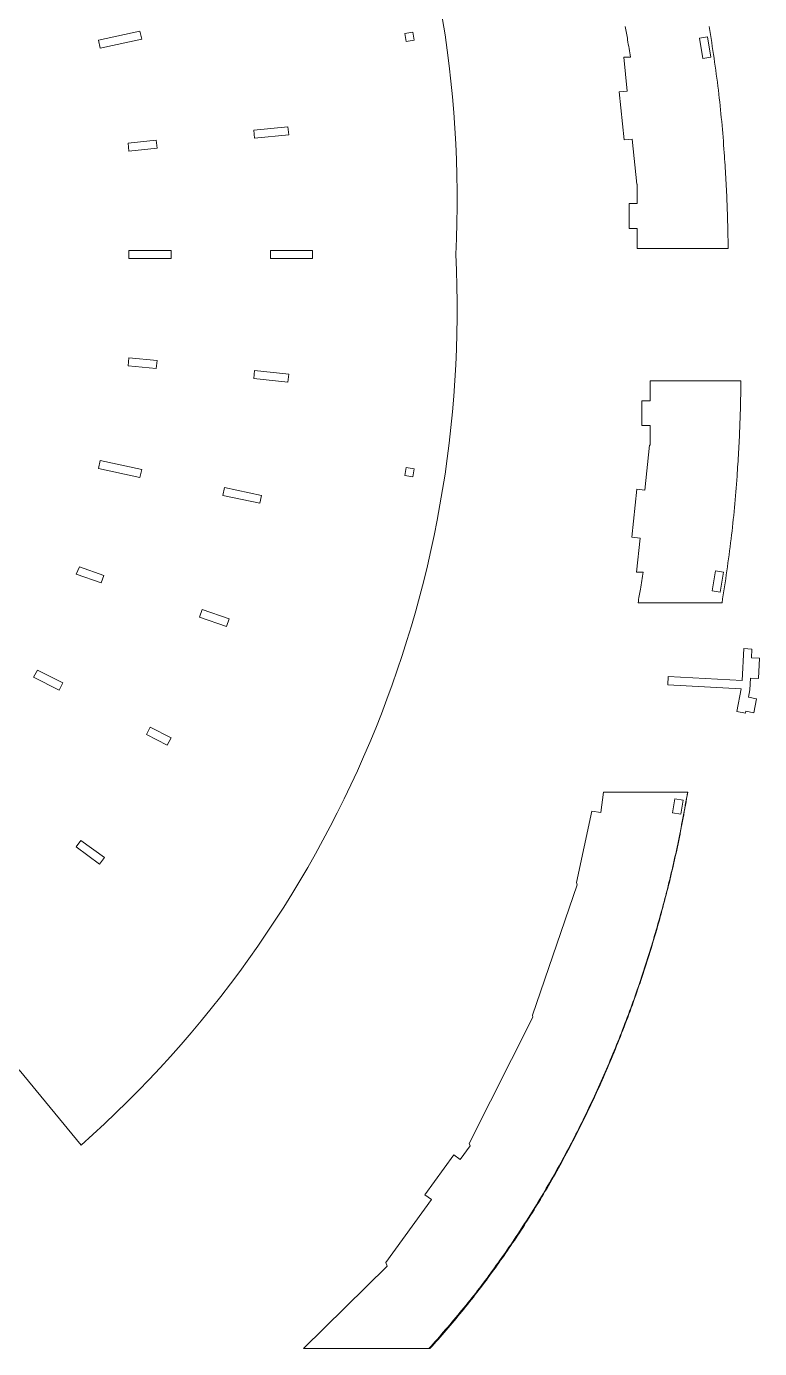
# Model space of a CAD drawing. Header units: millimetres. Extents: x -2091 to 2473, y -1360 to 1670.
# Drawn here: x 2112.6 to 2383.5, y 881.2 to 1369.5 of the extents above; entities that cross this region are included whole.
import ezdxf

# ---------------------------------------------------------------- set-up
doc = ezdxf.new("R2010")
doc.units = ezdxf.units.MM

msp = doc.modelspace()

# ---------------------------------------------------------------- linework, layer by layer
at = {"color": 7, "linetype": 'Continuous', "lineweight": 15}
for p, q in [((2154.59, 1367.7), (2139.27, 1364.4)), ((2155.23, 1364.76), (2154.59, 1367.7)), ((2255.36, 1367.42), (2252.4, 1366.93)), ((2255.85, 1364.46), (2255.36, 1367.42)), ((2139.27, 1364.4), (2139.9, 1361.47)), ((2139.9, 1361.47), (2155.23, 1364.76)), ((2252.4, 1366.93), (2252.89, 1363.97)), ((2252.89, 1363.97), (2255.85, 1364.46)), ((2361.31, 1365.1), (2364.27, 1365.59)), ((2361.31, 1365.1), (2362.53, 1357.7)), ((2364.27, 1365.59), (2365.49, 1358.19)), ((2333.34, 1358.15), (2334.62, 1345.59)), ((2335.77, 1358.15), (2333.34, 1358.15)), ((2362.53, 1357.7), (2365.49, 1358.19)), ((2334.62, 1345.59), (2331.63, 1345.29)), ((2331.63, 1345.29), (2333.45, 1327.56)), ((2209.24, 1332.46), (2196.59, 1331.17)), ((2196.59, 1331.17), (2196.89, 1328.18)), ((2196.89, 1328.18), (2209.55, 1329.48)), ((2209.55, 1329.48), (2209.24, 1332.46)), ((2160.62, 1327.49), (2150.23, 1326.43)), ((2150.23, 1326.43), (2150.53, 1323.45)), ((2150.53, 1323.45), (2160.93, 1324.51)), ((2160.93, 1324.51), (2160.62, 1327.49)), ((2333.45, 1327.56), (2336.43, 1327.86)), ((2336.43, 1327.86), (2338.13, 1311.28)), ((2338.13, 1311.28), (2338.31, 1311.27)), ((2338.31, 1311.27), (2338.31, 1304.05)), ((2335.32, 1304.05), (2335.32, 1294.87)), ((2338.31, 1304.05), (2335.32, 1304.05)), ((2335.32, 1294.87), (2338.31, 1294.87)), ((2338.31, 1294.87), (2338.31, 1287.5)), ((2166.05, 1286.79), (2150.53, 1286.79)), ((2150.53, 1286.79), (2150.53, 1283.79)), ((2166.05, 1283.79), (2166.05, 1286.79)), ((2218.29, 1286.79), (2202.85, 1286.79)), ((2202.85, 1286.79), (2202.85, 1283.79)), ((2218.29, 1283.79), (2218.29, 1286.79)), ((2371.88, 1287.5), (2338.31, 1287.5)), ((2150.53, 1283.79), (2166.05, 1283.79)), ((2202.85, 1283.79), (2218.29, 1283.79)), ((2150.53, 1247.14), (2150.23, 1244.16)), ((2160.93, 1246.08), (2150.53, 1247.14)), ((2160.62, 1243.1), (2160.93, 1246.08)), ((2150.23, 1244.16), (2160.62, 1243.1)), ((2196.89, 1242.41), (2196.59, 1239.42)), ((2209.55, 1241.11), (2196.89, 1242.41)), ((2209.24, 1238.13), (2209.55, 1241.11)), ((2196.59, 1239.42), (2209.24, 1238.13)), ((2343.04, 1231.27), (2343.04, 1238.64)), ((2376.61, 1238.64), (2343.04, 1238.64)), ((2340.04, 1222.09), (2340.04, 1231.27)), ((2340.04, 1231.27), (2343.04, 1231.27)), ((2343.04, 1222.09), (2340.04, 1222.09)), ((2343.04, 1214.87), (2343.04, 1222.09)), ((2341.16, 1198.27), (2342.85, 1214.85)), ((2342.85, 1214.85), (2343.04, 1214.87)), ((2139.9, 1209.12), (2139.27, 1206.19)), ((2139.27, 1206.19), (2154.59, 1202.89)), ((2155.23, 1205.83), (2139.9, 1209.12)), ((2252.89, 1206.62), (2252.4, 1203.66)), ((2255.85, 1206.13), (2252.89, 1206.62)), ((2255.36, 1203.17), (2255.85, 1206.13)), ((2154.59, 1202.89), (2155.23, 1205.83)), ((2252.4, 1203.66), (2255.36, 1203.17)), ((2185.82, 1199.25), (2185.19, 1196.31)), ((2185.19, 1196.31), (2198.82, 1193.38)), ((2199.45, 1196.31), (2185.82, 1199.25)), ((2198.82, 1193.38), (2199.45, 1196.31)), ((2336.36, 1180.85), (2338.17, 1198.58)), ((2338.17, 1198.58), (2341.16, 1198.27)), ((2339.35, 1180.54), (2336.36, 1180.85)), ((2338.06, 1167.99), (2339.35, 1180.54)), ((2132.29, 1169.89), (2130.99, 1167.16)), ((2130.99, 1167.16), (2140.26, 1163.94)), ((2141.25, 1166.77), (2132.29, 1169.89)), ((2340.5, 1167.99), (2338.06, 1167.99)), ((2366.03, 1161.04), (2367.26, 1168.44)), ((2367.26, 1168.44), (2370.22, 1167.95)), ((2368.99, 1160.55), (2370.22, 1167.95)), ((2140.26, 1163.94), (2141.25, 1166.77)), ((2366.03, 1161.04), (2368.99, 1160.55)), ((2177.6, 1154.15), (2176.61, 1151.31)), ((2187.54, 1150.69), (2177.6, 1154.15)), ((2369.63, 1156.66), (2338.6, 1156.66)), ((2176.61, 1151.31), (2186.55, 1147.86)), ((2186.55, 1147.86), (2187.54, 1150.69)), ((2377.04, 1127.89), (2377.67, 1139.69)), ((2377.67, 1139.69), (2380.67, 1139.53)), ((2380.67, 1139.53), (2380.5, 1136.31)), ((2383.49, 1136.15), (2380.5, 1136.31)), ((2383.09, 1128.67), (2383.49, 1136.15)), ((2116.78, 1131.76), (2115.2, 1129.2)), ((2115.2, 1129.2), (2124.68, 1124.39)), ((2126.04, 1127.07), (2116.78, 1131.76)), ((2349.57, 1126.35), (2349.73, 1129.35)), ((2349.73, 1129.35), (2377.04, 1127.89)), ((2380.1, 1128.83), (2379.87, 1124.48)), ((2380.1, 1128.83), (2383.09, 1128.67)), ((2124.68, 1124.39), (2126.04, 1127.07)), ((2376.73, 1124.91), (2349.57, 1126.35)), ((2375.14, 1116.45), (2376.73, 1124.91)), ((2379.87, 1124.48), (2379.36, 1121.76)), ((2382.31, 1121.21), (2379.36, 1121.76)), ((2381.34, 1116.04), (2382.31, 1121.21)), ((2378.25, 1115.87), (2375.14, 1116.45)), ((2378.39, 1116.59), (2378.25, 1115.87)), ((2378.39, 1116.59), (2381.34, 1116.04)), ((2158.31, 1110.69), (2156.95, 1108.02)), ((2166.05, 1106.77), (2158.31, 1110.69)), ((2156.95, 1108.02), (2164.69, 1104.1)), ((2164.69, 1104.1), (2166.05, 1106.77)), ((2325.88, 1086.7), (2324.8, 1079.19)), ((2356.91, 1086.7), (2325.88, 1086.7)), ((2352.2, 1084.26), (2351.35, 1079.07)), ((2355.22, 1083.77), (2352.2, 1084.26)), ((2356.91, 1086.7), (2356.98, 1086.7)), ((2315.92, 1053.38), (2321.52, 1079.66)), ((2324.8, 1079.19), (2321.52, 1079.66)), ((2355.22, 1083.77), (2354.37, 1078.57)), ((2351.35, 1079.07), (2354.37, 1078.57)), ((2132.74, 1068.9), (2130.97, 1066.48)), ((2130.97, 1066.48), (2139.66, 1060.14)), ((2141.43, 1062.56), (2132.74, 1068.9)), ((2139.66, 1060.14), (2141.43, 1062.56)), ((2299.56, 1004.39), (2316.12, 1052.49)), ((2316.12, 1052.49), (2315.92, 1053.38)), ((2276.26, 956.91), (2299.73, 1003.58)), ((2299.73, 1003.58), (2299.56, 1004.39)), ((2132.8, 956.29), (2109.94, 984.09)), ((2259.81, 937.99), (2270.48, 952.75)), ((2270.48, 952.75), (2272.91, 950.99)), ((2272.91, 950.99), (2276.58, 956.07)), ((2276.58, 956.07), (2276.26, 956.91)), ((2262.24, 936.23), (2259.81, 937.99)), ((2245.42, 912.96), (2262.24, 936.23)), ((2245.85, 911.59), (2215.02, 881.21)), ((2245.85, 911.59), (2245.42, 912.96)), ((2261.36, 881.21), (2215.02, 881.21)), ((2261.36, 881.21), (2261.73, 881.21))]:
    msp.add_line(p, q, dxfattribs=at)
for centre, start, end in [((1859.29, 1305.52), 357.1897, 48.4656), ((1859.29, 1265.07), 311.5344, 2.8103)]:
    msp.add_arc(centre, 412.5, start, end, dxfattribs=at)
for points, knots in [([(2335.77, 1358.15), (2335.43, 1360.26), (2334.84, 1364.04), (2334.17, 1367.82), (2333.87, 1369.48)], [0, 0, 0, 0, 0.5588307, 1, 1, 1, 1]), ([(2364.9, 1369.48), (2366.1, 1361.63), (2368.48, 1346.13), (2370.16, 1327.52), (2371.03, 1313.85), (2371.45, 1304.99), (2371.75, 1296.21), (2371.84, 1290.39), (2371.88, 1287.5)], [0, 0, 0, 0, 0.289133, 0.571298, 0.680206, 0.788002, 0.894664, 1, 1, 1, 1]), ([(2369.63, 1156.66), (2370.83, 1164.5), (2373.21, 1180.01), (2374.89, 1198.62), (2375.76, 1212.28), (2376.18, 1221.15), (2376.47, 1229.92), (2376.57, 1235.74), (2376.61, 1238.64)], [0, 0, 0, 0, 0.289133, 0.571298, 0.680206, 0.788002, 0.894664, 1, 1, 1, 1]), ([(2340.5, 1167.99), (2340.16, 1165.88), (2339.57, 1162.09), (2338.9, 1158.32), (2338.6, 1156.66)], [0, 0, 0, 0, 0.5588327, 1, 1, 1, 1]), ([(2261.36, 881.21), (2265.48, 885.89), (2273.69, 895.2), (2285, 909.99), (2295.61, 925.36), (2305.49, 941.44), (2314.68, 958.18), (2323.13, 975.51), (2330.79, 993.28), (2337.65, 1011.41), (2343.7, 1029.83), (2348.95, 1048.55), (2353.45, 1067.51), (2355.76, 1080.3), (2356.91, 1086.7)], [0, 0, 0, 0, 0.081352, 0.162101, 0.243111, 0.325177, 0.40851, 0.492451, 0.577025, 0.661133, 0.745581, 0.83022, 0.91511, 1, 1, 1, 1]), ([(2356.98, 1086.7), (2355.84, 1080.35), (2353.55, 1067.63), (2349.1, 1048.77), (2343.91, 1030.1), (2337.82, 1011.48), (2330.83, 992.95), (2322.89, 974.56), (2314.07, 956.58), (2304.71, 939.69), (2294.88, 923.88), (2284.64, 909.12), (2273.68, 894.8), (2265.71, 885.74), (2261.73, 881.21)], [0, 0, 0, 0, 0.084361, 0.1688, 0.253234, 0.33759, 0.424755, 0.512021, 0.599273, 0.686419, 0.764412, 0.842402, 0.921202, 1, 1, 1, 1])]:
    msp.add_open_spline(points, degree=3, knots=knots, dxfattribs=at)

doc.saveas('drawing.dxf')
